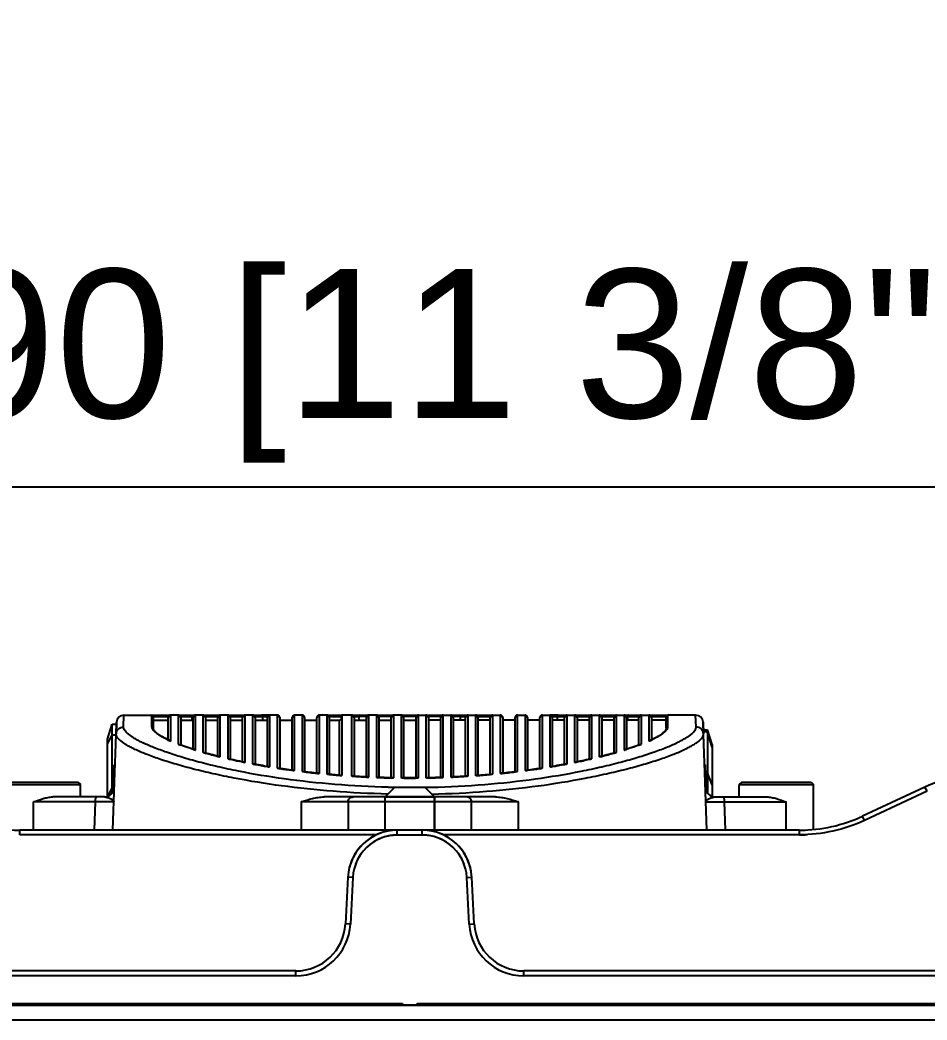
# Model space of a CAD drawing. Header units: millimetres. Extents: x -1070 to 42146, y 1440 to 12921.
# Drawn here: x 5783.1 to 5966.2, y 3995.3 to 4197 of the extents above; entities that cross this region are included whole.
import ezdxf

# ---------------------------------------------------------------- set-up
doc = ezdxf.new("R2010")
doc.units = ezdxf.units.MM
for name, color, linetype in [('06___PRT_ALL_SURFS', 7, 'Continuous'), ('DIM', 4, 'Continuous'), ('DW-PLUS-XIANGTI实线CONTINUOUS', 7, 'Continuous')]:
    doc.layers.add(name, color=color, linetype=linetype)
doc.styles.get("Standard").update_dxf_attribs({"font": 'arial.ttf'})
doc.dimstyles.new('ISO-200', dxfattribs={"dimtxt": 30, "dimasz": 25, "dimexe": 1.25, "dimexo": 5, "dimgap": 5, "dimtad": 1, "dimtoh": 1, "dimdec": 1, "dimdsep": 46, "dimtxsty": 'Standard', "dimcen": 2.5, "dimadec": 0, "dimazin": 0, "dimtfac": 1, "dimtdec": 1, "dimtmove": 0, "dimatfit": 3, "dimfxl": 1, "dimarcsym": 0})

# ---------------------------------------------------------------- blocks, each defined once
blk = doc.blocks.new('*D118')
at = {"layer": 'Defpoints', "color": 0, "transparency": 16777216}
for p in [(6006.76, 4102.83), (5716.76, 4005.8), (6006.76, 4005.8)]:
    blk.add_point(p, dxfattribs=at)
at = {"layer": 'DIM', "color": 0, "lineweight": -2, "transparency": 16777216}
for p, q in [((5716.76, 4010.8), (5716.76, 4104.08)), ((6006.76, 4010.8), (6006.76, 4104.08)), ((5741.76, 4102.83), (5981.76, 4102.83))]:
    blk.add_line(p, q, dxfattribs=at)
at = {"layer": 'DIM', "color": 0, "transparency": 16777216}
for points in [[(5741.76, 4106.99), (5741.76, 4098.66), (5716.76, 4102.83)], [(5981.76, 4106.99), (5981.76, 4098.66), (6006.76, 4102.83)]]:
    blk.add_solid(points, dxfattribs=at)
at = {"layer": 'DIM', "color": 0, "lineweight": -3, "transparency": 16777216, "insert": (5861.76, 4127.25), "char_height": 30, "attachment_point": 5}
blk.add_mtext('290 [11 3/8"]', dxfattribs=at)

msp = doc.modelspace()

# ---------------------------------------------------------------- linework, layer by layer
at = {"color": 7, "linetype": 'Continuous', "lineweight": -3}
for p, q in [((5803.978, 4054.427), (5804.061, 4056.803)), ((5804.061, 4056.803), (5809.707, 4056.803)), ((5809.707, 4056.803), (5813.507, 4056.803)), ((5809.707, 4054.444), (5809.707, 4056.803)), ((5815.007, 4056.803), (5813.507, 4056.803)), ((5813.507, 4051.556), (5813.507, 4056.803)), ((5815.007, 4056.803), (5817.562, 4056.803)), ((5815.007, 4056.803), (5815.007, 4050.942)), ((5817.562, 4056.803), (5818.507, 4056.803)), ((5820.007, 4056.803), (5818.507, 4056.803)), ((5818.507, 4049.742), (5818.507, 4056.803)), ((5820.007, 4056.803), (5822.189, 4056.803)), ((5820.007, 4056.803), (5820.007, 4049.295)), ((5822.189, 4056.803), (5823.507, 4056.803)), ((5825.007, 4056.803), (5823.507, 4056.803)), ((5823.507, 4048.366), (5823.507, 4056.803)), ((5825.007, 4056.803), (5828.507, 4056.803)), ((5825.007, 4056.803), (5825.007, 4048.008)), ((5830.007, 4056.803), (5828.507, 4056.803)), ((5828.507, 4047.253), (5828.507, 4056.803)), ((5830.007, 4056.803), (5831.805, 4056.803)), ((5830.007, 4056.803), (5830.007, 4046.961)), ((5833.507, 4056.803), (5831.805, 4056.803)), ((5831.805, 4056.803), (5833.507, 4056.803)), ((5835.007, 4056.803), (5833.507, 4056.803)), ((5833.507, 4046.343), (5833.507, 4056.803)), ((5835.007, 4056.803), (5835.007, 4046.105)), ((5840.007, 4056.803), (5838.507, 4056.803)), ((5838.507, 4045.606), (5838.507, 4056.803)), ((5840.007, 4056.803), (5840.007, 4045.416)), ((5845.007, 4056.803), (5843.507, 4056.803)), ((5843.507, 4045.026), (5843.507, 4056.803)), ((5845.007, 4056.803), (5848.007, 4056.803)), ((5845.007, 4056.803), (5845.007, 4044.88)), ((5850.007, 4056.803), (5848.007, 4056.803)), ((5848.007, 4056.803), (5848.007, 4056.272)), ((5850.007, 4056.803), (5851.736, 4056.803)), ((5850.007, 4056.803), (5850.007, 4044.489)), ((5851.736, 4056.803), (5852.599, 4056.803)), ((5851.736, 4056.803), (5852.598, 4056.803)), ((5852.598, 4056.803), (5853.507, 4056.803)), ((5852.599, 4056.803), (5853.507, 4056.803)), ((5855.007, 4056.803), (5853.507, 4056.803)), ((5853.507, 4044.299), (5853.507, 4056.803)), ((5855.007, 4056.803), (5858.507, 4056.803)), ((5855.007, 4056.803), (5855.007, 4044.238)), ((5860.007, 4056.803), (5858.507, 4056.803)), ((5858.507, 4044.143), (5858.507, 4056.803)), ((5860.007, 4056.803), (5863.507, 4056.803)), ((5860.007, 4056.803), (5860.007, 4044.123)), ((5863.507, 4056.803), (5865.007, 4056.803)), ((5863.507, 4044.123), (5863.507, 4056.803)), ((5865.007, 4056.803), (5868.507, 4056.803)), ((5865.007, 4056.803), (5865.007, 4044.143)), ((5868.507, 4056.803), (5870.007, 4056.803)), ((5868.507, 4044.238), (5868.507, 4056.803)), ((5870.007, 4056.803), (5870.915, 4056.803)), ((5870.007, 4056.803), (5870.915, 4056.803)), ((5870.007, 4056.803), (5870.007, 4044.299)), ((5870.915, 4056.803), (5871.778, 4056.803)), ((5870.915, 4056.803), (5871.778, 4056.803)), ((5871.778, 4056.803), (5873.507, 4056.803)), ((5873.507, 4056.803), (5875.007, 4056.803)), ((5873.507, 4044.489), (5873.507, 4056.803)), ((5875.007, 4056.803), (5878.507, 4056.803)), ((5875.007, 4056.803), (5875.007, 4044.592)), ((5878.507, 4056.803), (5880.007, 4056.803)), ((5878.507, 4044.88), (5878.507, 4056.803)), ((5880.007, 4056.803), (5880.007, 4045.026)), ((5883.507, 4056.803), (5885.007, 4056.803)), ((5883.507, 4045.416), (5883.507, 4056.803)), ((5885.007, 4056.803), (5885.007, 4045.606)), ((5888.507, 4056.803), (5890.007, 4056.803)), ((5888.507, 4046.105), (5888.507, 4056.803)), ((5890.007, 4056.803), (5891.708, 4056.803)), ((5891.708, 4056.803), (5890.007, 4056.803)), ((5890.007, 4056.803), (5890.007, 4046.343)), ((5891.708, 4056.803), (5893.507, 4056.803)), ((5893.507, 4056.803), (5895.007, 4056.803)), ((5893.507, 4046.961), (5893.507, 4056.803)), ((5895.007, 4056.803), (5898.507, 4056.803)), ((5895.007, 4056.803), (5895.007, 4047.253)), ((5898.507, 4056.803), (5900.007, 4056.803)), ((5898.507, 4048.008), (5898.507, 4056.803)), ((5900.007, 4056.803), (5901.324, 4056.803)), ((5900.007, 4056.803), (5900.007, 4048.366)), ((5901.324, 4056.803), (5903.507, 4056.803)), ((5903.507, 4056.803), (5905.007, 4056.803)), ((5903.507, 4049.295), (5903.507, 4056.803)), ((5905.007, 4056.803), (5905.951, 4056.803)), ((5905.007, 4056.803), (5905.007, 4049.742)), ((5905.951, 4056.803), (5908.507, 4056.803)), ((5908.507, 4056.803), (5910.007, 4056.803)), ((5908.507, 4050.942), (5908.507, 4056.803)), ((5910.007, 4056.803), (5913.807, 4056.803)), ((5910.007, 4056.803), (5910.007, 4051.556)), ((5800.757, 4051.953), (5801.657, 4054.953)), ((5801.657, 4054.953), (5802.548, 4054.953)), ((5801.657, 4052.853), (5801.657, 4054.953)), ((5802.479, 4052.99), (5802.562, 4055.355)), ((5802.562, 4055.355), (5802.481, 4053.038)), ((5810.007, 4055.803), (5810.007, 4056.503)), ((5810.007, 4056.503), (5813.048, 4056.503)), ((5810.007, 4054.146), (5810.007, 4055.803)), ((5810.007, 4055.803), (5813.007, 4055.803)), ((5813.007, 4055.803), (5813.007, 4056.303)), ((5813.007, 4051.818), (5813.007, 4055.803)), ((5815.465, 4056.503), (5817.789, 4056.503)), ((5815.507, 4056.303), (5815.507, 4055.871)), ((5815.507, 4055.871), (5815.507, 4055.803)), ((5815.507, 4055.803), (5815.507, 4050.779)), ((5815.507, 4055.803), (5818.007, 4055.803)), ((5817.789, 4056.503), (5817.789, 4055.803)), ((5817.789, 4056.503), (5818.048, 4056.503)), ((5818.007, 4055.803), (5818.007, 4056.303)), ((5818.007, 4049.919), (5818.007, 4055.803)), ((5820.465, 4056.503), (5823.048, 4056.503)), ((5820.507, 4056.303), (5820.507, 4055.803)), ((5820.507, 4055.803), (5820.507, 4049.172)), ((5820.507, 4055.803), (5823.007, 4055.803)), ((5823.007, 4055.855), (5823.007, 4056.303)), ((5823.007, 4055.803), (5823.007, 4055.855)), ((5823.007, 4048.507), (5823.007, 4055.803)), ((5825.465, 4056.503), (5828.048, 4056.503)), ((5825.507, 4056.303), (5825.507, 4055.857)), ((5825.507, 4055.857), (5825.507, 4055.803)), ((5825.507, 4055.803), (5825.507, 4047.909)), ((5825.507, 4055.803), (5828.007, 4055.803)), ((5828.007, 4055.832), (5828.007, 4056.303)), ((5828.007, 4055.803), (5828.007, 4055.832)), ((5828.007, 4047.37), (5828.007, 4055.803)), ((5830.465, 4056.503), (5832.032, 4056.503)), ((5830.507, 4056.303), (5830.507, 4055.803)), ((5830.507, 4055.803), (5830.507, 4046.881)), ((5830.507, 4055.803), (5833.007, 4055.803)), ((5832.032, 4056.503), (5832.032, 4055.803)), ((5832.032, 4056.503), (5833.048, 4056.503)), ((5833.007, 4055.864), (5833.007, 4056.303)), ((5833.007, 4055.803), (5833.007, 4055.864)), ((5833.007, 4046.439), (5833.007, 4055.803)), ((5835.507, 4056.303), (5835.507, 4055.803)), ((5835.507, 4055.803), (5835.507, 4046.042)), ((5835.507, 4055.803), (5838.007, 4055.803)), ((5838.007, 4055.853), (5838.007, 4056.303)), ((5838.007, 4055.803), (5838.007, 4055.853)), ((5838.007, 4045.685), (5838.007, 4055.803)), ((5840.507, 4056.303), (5840.507, 4055.803)), ((5840.507, 4055.803), (5840.507, 4045.368)), ((5840.507, 4055.803), (5843.007, 4055.803)), ((5843.007, 4055.844), (5843.007, 4056.303)), ((5843.007, 4055.803), (5843.007, 4055.844)), ((5843.007, 4045.089), (5843.007, 4055.803)), ((5845.465, 4056.503), (5848.007, 4056.503)), ((5845.507, 4056.303), (5845.507, 4055.859)), ((5845.507, 4055.859), (5845.507, 4055.803)), ((5845.507, 4055.803), (5845.507, 4044.847)), ((5845.507, 4055.803), (5847.507, 4055.803)), ((5847.507, 4055.803), (5847.507, 4044.679)), ((5848.007, 4056.272), (5848.007, 4044.64)), ((5850.465, 4056.503), (5851.536, 4056.503)), ((5850.507, 4056.303), (5850.507, 4055.847)), ((5850.507, 4055.847), (5850.507, 4055.803)), ((5850.507, 4055.803), (5850.507, 4044.47)), ((5850.507, 4055.803), (5853.007, 4055.803)), ((5851.536, 4055.803), (5851.536, 4056.603)), ((5851.536, 4056.603), (5853.107, 4056.603)), ((5853.007, 4055.834), (5853.007, 4056.303)), ((5853.007, 4055.803), (5853.007, 4055.834)), ((5853.007, 4044.334), (5853.007, 4055.803)), ((5855.407, 4056.603), (5858.107, 4056.603)), ((5855.507, 4056.303), (5855.507, 4055.84)), ((5855.507, 4055.84), (5855.507, 4055.803)), ((5855.507, 4055.803), (5855.507, 4044.232)), ((5855.507, 4055.803), (5858.007, 4055.803)), ((5858.007, 4055.832), (5858.007, 4056.303)), ((5858.007, 4055.803), (5858.007, 4055.832)), ((5858.007, 4044.164), (5858.007, 4055.803)), ((5860.407, 4056.603), (5863.107, 4056.603)), ((5860.507, 4056.303), (5860.507, 4055.837)), ((5860.507, 4055.837), (5860.507, 4055.803)), ((5860.507, 4055.803), (5860.507, 4044.13)), ((5860.507, 4055.803), (5863.007, 4055.803)), ((5863.007, 4055.832), (5863.007, 4056.303)), ((5863.007, 4055.803), (5863.007, 4055.832)), ((5863.007, 4044.13), (5863.007, 4055.803)), ((5865.407, 4056.603), (5868.107, 4056.603)), ((5865.507, 4056.303), (5865.507, 4055.838)), ((5865.507, 4055.838), (5865.507, 4055.803)), ((5865.507, 4055.803), (5865.507, 4044.164)), ((5868.007, 4055.833), (5868.007, 4056.303)), ((5868.007, 4055.803), (5868.007, 4055.833)), ((5868.007, 4044.232), (5868.007, 4055.803)), ((5870.407, 4056.603), (5871.978, 4056.603)), ((5870.507, 4056.303), (5870.507, 4055.843)), ((5870.507, 4055.843), (5870.507, 4055.803)), ((5870.507, 4055.803), (5870.507, 4044.334)), ((5871.978, 4055.803), (5871.978, 4056.603)), ((5871.978, 4056.503), (5873.048, 4056.503)), ((5873.007, 4055.836), (5873.007, 4056.303)), ((5873.007, 4055.803), (5873.007, 4055.836)), ((5873.007, 4044.47), (5873.007, 4055.803)), ((5875.465, 4056.503), (5878.048, 4056.503)), ((5875.507, 4056.303), (5875.507, 4055.852)), ((5875.507, 4055.852), (5875.507, 4055.803)), ((5875.507, 4055.803), (5875.507, 4044.641)), ((5878.007, 4055.841), (5878.007, 4056.303)), ((5878.007, 4055.803), (5878.007, 4055.841)), ((5878.007, 4044.847), (5878.007, 4055.803)), ((5880.507, 4056.303), (5880.507, 4055.866)), ((5880.507, 4055.866), (5880.507, 4055.803)), ((5880.507, 4055.803), (5880.507, 4045.089)), ((5883.007, 4055.848), (5883.007, 4056.303)), ((5883.007, 4055.803), (5883.007, 4055.848)), ((5883.007, 4045.368), (5883.007, 4055.803)), ((5885.507, 4056.303), (5885.507, 4055.803)), ((5885.507, 4055.803), (5885.507, 4045.685)), ((5888.007, 4055.858), (5888.007, 4056.303)), ((5888.007, 4055.803), (5888.007, 4055.858)), ((5888.007, 4046.042), (5888.007, 4055.803)), ((5890.465, 4056.503), (5891.482, 4056.503)), ((5890.507, 4056.303), (5890.507, 4055.803)), ((5890.507, 4055.803), (5890.507, 4046.439)), ((5891.482, 4056.503), (5893.048, 4056.503)), ((5893.007, 4055.803), (5893.007, 4056.303)), ((5893.007, 4046.881), (5893.007, 4055.803)), ((5895.465, 4056.503), (5898.048, 4056.503)), ((5895.507, 4056.303), (5895.507, 4055.834)), ((5895.507, 4055.834), (5895.507, 4055.803)), ((5895.507, 4055.803), (5895.507, 4047.37)), ((5898.007, 4055.842), (5898.007, 4056.303)), ((5898.007, 4055.803), (5898.007, 4055.842)), ((5898.007, 4047.909), (5898.007, 4055.803)), ((5900.465, 4056.503), (5903.048, 4056.503)), ((5900.507, 4056.303), (5900.507, 4055.803)), ((5900.507, 4055.803), (5900.507, 4048.507)), ((5903.007, 4055.87), (5903.007, 4056.303)), ((5903.007, 4055.803), (5903.007, 4055.87)), ((5903.007, 4049.172), (5903.007, 4055.803)), ((5905.465, 4056.503), (5905.725, 4056.503)), ((5905.507, 4056.303), (5905.507, 4055.759)), ((5905.507, 4055.759), (5905.507, 4049.919)), ((5905.725, 4056.503), (5908.048, 4056.503)), ((5908.007, 4055.854), (5908.007, 4056.303)), ((5908.007, 4055.803), (5908.007, 4055.854)), ((5908.007, 4050.779), (5908.007, 4055.803)), ((5910.465, 4056.503), (5913.507, 4056.503)), ((5910.507, 4056.303), (5910.507, 4055.746)), ((5910.507, 4055.746), (5910.507, 4051.818)), ((5800.757, 4050.939), (5801.657, 4052.853)), ((5801.657, 4052.853), (5802.474, 4052.853)), ((5801.657, 4042.147), (5801.657, 4052.853)), ((5801.802, 4033.603), (5802.479, 4052.99)), ((5802.481, 4053.038), (5802.479, 4052.99)), ((5810.007, 4054.145), (5810.007, 4054.146)), ((5913.507, 4054.146), (5913.507, 4054.146)), ((5921.004, 4053.853), (5921.853, 4053.853)), ((5921.017, 4053.491), (5921.853, 4053.491)), ((5921.034, 4052.99), (5921.033, 4053.038)), ((5922.757, 4050.853), (5921.857, 4053.853)), ((5922.757, 4050.333), (5921.857, 4053.333)), ((5921.857, 4053.333), (5921.857, 4045.191)), ((5800.757, 4050.939), (5800.757, 4051.953)), ((5800.757, 4049.303), (5800.757, 4050.939)), ((5922.757, 4050.853), (5922.757, 4050.333)), ((5800.757, 4040.413), (5800.757, 4049.303)), ((5820.134, 4049.259), (5820.007, 4049.295)), ((5903.507, 4049.295), (5903.38, 4049.259)), ((5922.757, 4050.333), (5922.757, 4042.733)), ((5801.906, 4042.303), (5802.063, 4046.803)), ((5802.263, 4046.803), (5802.063, 4046.803)), ((5823.507, 4048.366), (5823.377, 4048.398)), ((5825.125, 4047.981), (5825.007, 4048.008)), ((5828.507, 4047.253), (5828.385, 4047.278)), ((5830.12, 4046.939), (5830.007, 4046.961)), ((5893.507, 4046.961), (5893.393, 4046.939)), ((5895.128, 4047.278), (5895.007, 4047.253)), ((5898.507, 4048.008), (5898.388, 4047.981)), ((5900.136, 4048.398), (5900.007, 4048.366)), ((5921.25, 4046.803), (5921.45, 4046.803)), ((5921.608, 4042.303), (5921.45, 4046.803)), ((5833.507, 4046.343), (5833.391, 4046.362)), ((5835.117, 4046.088), (5835.007, 4046.105)), ((5838.507, 4045.606), (5838.395, 4045.621)), ((5840.115, 4045.403), (5840.007, 4045.416)), ((5843.507, 4045.026), (5843.397, 4045.037)), ((5845.113, 4044.871), (5845.007, 4044.88)), ((5878.507, 4044.88), (5878.4, 4044.871)), ((5880.116, 4045.037), (5880.007, 4045.026)), ((5883.507, 4045.416), (5883.399, 4045.403)), ((5885.119, 4045.621), (5885.007, 4045.606)), ((5888.507, 4046.105), (5888.397, 4046.088)), ((5890.123, 4046.362), (5890.007, 4046.343)), ((5921.857, 4045.191), (5921.507, 4045.191)), ((5922.757, 4042.733), (5921.857, 4045.191)), ((5921.857, 4045.191), (5921.857, 4041.042)), ((5780.257, 4042.803), (5795.257, 4042.803)), ((5780.757, 4043.303), (5785.594, 4043.303)), ((5785.594, 4043.303), (5785.657, 4043.303)), ((5785.657, 4043.303), (5789.857, 4043.303)), ((5789.857, 4043.303), (5789.92, 4043.303)), ((5789.92, 4043.303), (5794.757, 4043.303)), ((5794.757, 4043.303), (5795.257, 4042.803)), ((5795.257, 4040.303), (5795.257, 4042.803)), ((5848.007, 4044.64), (5848.007, 4044.629)), ((5850.112, 4044.483), (5850.007, 4044.489)), ((5853.507, 4044.299), (5853.401, 4044.304)), ((5855.112, 4044.234), (5855.007, 4044.238)), ((5858.507, 4044.143), (5858.401, 4044.145)), ((5860.201, 4044.121), (5860.007, 4044.123)), ((5861.757, 4044.126), (5861.649, 4044.126)), ((5861.757, 4044.126), (5861.757, 4044.115)), ((5863.507, 4044.123), (5863.312, 4044.121)), ((5865.112, 4044.145), (5865.007, 4044.143)), ((5868.507, 4044.238), (5868.402, 4044.234)), ((5870.113, 4044.304), (5870.007, 4044.299)), ((5873.507, 4044.489), (5873.401, 4044.483)), ((5875.114, 4044.6), (5875.007, 4044.592)), ((5922.757, 4042.733), (5922.757, 4040.413)), ((5928.757, 4043.303), (5928.257, 4042.803)), ((5928.257, 4040.303), (5928.257, 4042.803)), ((5928.257, 4042.803), (5943.257, 4042.803)), ((5928.757, 4043.303), (5933.594, 4043.303)), ((5933.594, 4043.303), (5933.657, 4043.303)), ((5933.657, 4043.303), (5937.857, 4043.303)), ((5937.857, 4043.303), (5937.92, 4043.303)), ((5937.92, 4043.303), (5942.757, 4043.303)), ((5942.757, 4043.303), (5943.257, 4042.803)), ((5943.257, 4033.738), (5943.257, 4042.803)), ((5800.859, 4040.451), (5801.657, 4042.147)), ((5801.657, 4042.147), (5802.1, 4042.147)), ((5801.657, 4041.042), (5801.657, 4042.147)), ((5802.106, 4042.303), (5801.906, 4042.303)), ((5858.757, 4042.303), (5856.757, 4040.303)), ((5858.757, 4042.303), (5864.757, 4042.303)), ((5864.757, 4042.303), (5866.757, 4040.303)), ((5921.408, 4042.303), (5921.608, 4042.303)), ((5785.816, 4033.603), (5785.816, 4039.303)), ((5798.292, 4039.303), (5785.816, 4039.303)), ((5798.551, 4040.303), (5789.689, 4040.303)), ((5798.093, 4033.603), (5798.292, 4039.303)), ((5800.105, 4040.303), (5798.551, 4040.303)), ((5839.832, 4039.338), (5839.831, 4033.603)), ((5850.289, 4040.303), (5844.466, 4040.303)), ((5849.292, 4039.303), (5849.3, 4033.603)), ((5874.222, 4039.303), (5849.292, 4039.303)), ((5855.656, 4040.303), (5850.289, 4040.303)), ((5858.168, 4040.303), (5855.656, 4040.303)), ((5865.346, 4040.303), (5858.168, 4040.303)), ((5865.674, 4040.303), (5865.346, 4040.303)), ((5873.225, 4040.303), (5865.674, 4040.303)), ((5879.048, 4040.303), (5873.225, 4040.303)), ((5874.214, 4033.603), (5874.222, 4039.303)), ((5883.682, 4033.603), (5883.681, 4039.338)), ((5923.409, 4040.303), (5924.962, 4040.303)), ((5924.962, 4040.303), (5933.825, 4040.303)), ((5925.221, 4039.303), (5925.42, 4033.603)), ((5925.221, 4039.303), (5937.698, 4039.303)), ((5937.698, 4033.603), (5937.698, 4039.303)), ((5859.235, 4033.603), (5783.069, 4033.603)), ((5783.069, 4032.655), (5783.069, 4033.603)), ((5854.986, 4032.655), (5783.069, 4032.655)), ((5864.279, 4033.603), (5859.235, 4033.603)), ((5859.235, 4032.603), (5859.235, 4033.603)), ((5864.279, 4032.603), (5859.235, 4032.603)), ((5940.444, 4033.603), (5864.279, 4033.603)), ((5864.279, 4032.603), (5864.279, 4033.603)), ((5940.444, 4032.655), (5868.528, 4032.655)), ((5940.444, 4032.655), (5940.444, 4033.603))]:
    msp.add_line(p, q, dxfattribs=at)
for points in [[(5813.007, 4051.818), (5812.839, 4051.897), (5812.477, 4052.076), (5812.149, 4052.247), (5811.853, 4052.41), (5811.581, 4052.568), (5811.332, 4052.722), (5811.108, 4052.871), (5810.903, 4053.018), (5810.718, 4053.161), (5810.553, 4053.302), (5810.408, 4053.44), (5810.284, 4053.575), (5810.181, 4053.706), (5810.102, 4053.83), (5810.047, 4053.947), (5810.016, 4054.055), (5810.007, 4054.145)], [(5813.334, 4051.666), (5813.235, 4051.711), (5813.007, 4051.818)], [(5815.507, 4050.779), (5815.425, 4050.809), (5815.162, 4050.909)], [(5818.007, 4049.919), (5817.782, 4049.991), (5817.362, 4050.128), (5816.952, 4050.265), (5816.554, 4050.402), (5816.166, 4050.538), (5815.79, 4050.674), (5815.507, 4050.779)], [(5818.368, 4049.805), (5818.214, 4049.853), (5818.007, 4049.919)], [(5820.507, 4049.172), (5820.409, 4049.199), (5820.139, 4049.276)], [(5823.007, 4048.507), (5822.806, 4048.557), (5822.392, 4048.664), (5821.983, 4048.77), (5821.581, 4048.877), (5821.184, 4048.984), (5820.793, 4049.091), (5820.507, 4049.172)], [(5823.381, 4048.413), (5823.226, 4048.452), (5823.007, 4048.507)], [(5825.507, 4047.909), (5825.394, 4047.935), (5825.129, 4047.996)], [(5828.007, 4047.37), (5827.813, 4047.409), (5827.401, 4047.495), (5826.992, 4047.582), (5826.586, 4047.669), (5826.185, 4047.757), (5825.787, 4047.846), (5825.507, 4047.909)], [(5828.389, 4047.292), (5828.23, 4047.324), (5828.007, 4047.37)], [(5830.507, 4046.881), (5830.38, 4046.904), (5830.123, 4046.953)], [(5833.007, 4046.439), (5832.815, 4046.472), (5832.403, 4046.542), (5831.993, 4046.613), (5831.586, 4046.685), (5831.181, 4046.757), (5830.779, 4046.831), (5830.507, 4046.881)], [(5833.393, 4046.375), (5833.23, 4046.402), (5833.007, 4046.439)], [(5835.507, 4046.042), (5835.368, 4046.062), (5835.119, 4046.1)], [(5838.007, 4045.685), (5837.814, 4045.711), (5837.402, 4045.768), (5836.991, 4045.825), (5836.583, 4045.883), (5836.176, 4045.942), (5835.771, 4046.002), (5835.507, 4046.042)], [(5838.396, 4045.633), (5838.228, 4045.655), (5838.007, 4045.685)], [(5840.507, 4045.368), (5840.356, 4045.386), (5840.116, 4045.415)], [(5843.007, 4045.089), (5842.812, 4045.109), (5842.399, 4045.153), (5841.988, 4045.198), (5841.578, 4045.244), (5841.17, 4045.29), (5840.762, 4045.338), (5840.507, 4045.368)], [(5843.399, 4045.048), (5843.225, 4045.066), (5843.007, 4045.089)], [(5845.507, 4044.847), (5845.291, 4044.866), (5845.114, 4044.882)], [(5848.007, 4044.64), (5847.778, 4044.658), (5847.42, 4044.686), (5847.064, 4044.714), (5846.708, 4044.743), (5846.353, 4044.773), (5845.998, 4044.803), (5845.645, 4044.834), (5845.507, 4044.847)], [(5850.507, 4044.47), (5850.337, 4044.48), (5850.113, 4044.494)], [(5853.007, 4044.334), (5852.803, 4044.343), (5852.39, 4044.364), (5851.978, 4044.385), (5851.567, 4044.408), (5851.156, 4044.431), (5850.746, 4044.455), (5850.507, 4044.47)], [(5853.401, 4044.315), (5853.216, 4044.324), (5853.007, 4044.334)], [(5855.507, 4044.232), (5855.328, 4044.238), (5855.112, 4044.246)], [(5858.007, 4044.164), (5857.797, 4044.168), (5857.385, 4044.178), (5856.973, 4044.188), (5856.561, 4044.199), (5856.15, 4044.211), (5855.739, 4044.224), (5855.507, 4044.232)], [(5858.402, 4044.156), (5858.209, 4044.16), (5858.007, 4044.164)], [(5860.507, 4044.13), (5860.344, 4044.131), (5860.112, 4044.133)], [(5861.649, 4044.126), (5861.432, 4044.126), (5861.214, 4044.127), (5860.996, 4044.128), (5860.779, 4044.129), (5860.561, 4044.13), (5860.507, 4044.13)]]:
    msp.add_lwpolyline(points, dxfattribs=at)
at = {"color": 1, "lineweight": -3}
msp.add_lwpolyline([(5611.757, 3998.303), (6111.757, 3998.303), (6111.757, 3995.303), (5611.757, 3995.303)], close=True, dxfattribs=at)
at = {"color": 7, "linetype": 'Continuous', "lineweight": -3}
for centre, radius, start, end in [((5804.061, 4055.303), 1.5, 90, 178), ((5804.061, 4055.303), 1.5, 90, 178), ((5804.061, 4055.303), 1.5, 90.00001, 178), ((5804.061, 4055.303), 1.5, 90, 178), ((5809.707, 4056.503), 0.3, 0, 90), ((5813.507, 4056.303), 0.5, 90, 180), ((5815.007, 4056.303), 0.5, 0, 90), ((5818.507, 4056.303), 0.5, 90, 180), ((5820.007, 4056.303), 0.5, 0, 90), ((5823.507, 4056.303), 0.5, 90, 180), ((5825.007, 4056.303), 0.5, 0, 90), ((5828.507, 4056.303), 0.5, 90, 180), ((5830.007, 4056.303), 0.5, 0, 90), ((5833.507, 4056.303), 0.5, 90, 180), ((5835.007, 4056.303), 0.5, 0, 90), ((5838.507, 4056.303), 0.5, 90, 180), ((5840.007, 4056.303), 0.5, 0, 90), ((5843.507, 4056.303), 0.5, 90, 180), ((5845.007, 4056.303), 0.5, 0, 90), ((5850.007, 4056.303), 0.5, 0, 90), ((5851.736, 4056.603), 0.2, 90, 180), ((5853.507, 4056.303), 0.5, 90, 180), ((5855.007, 4056.303), 0.5, 0, 90), ((5858.507, 4056.303), 0.5, 90, 180), ((5860.007, 4056.303), 0.5, 0, 90), ((5863.507, 4056.303), 0.5, 90, 180), ((5865.007, 4056.303), 0.5, 0, 90), ((5868.507, 4056.303), 0.5, 90, 180), ((5870.007, 4056.303), 0.5, 0, 90), ((5871.778, 4056.603), 0.2, 0, 90), ((5873.507, 4056.303), 0.5, 90, 180), ((5875.007, 4056.303), 0.5, 0, 90), ((5878.507, 4056.303), 0.5, 90, 180), ((5880.007, 4056.303), 0.5, 0, 90), ((5883.507, 4056.303), 0.5, 90, 180), ((5885.007, 4056.303), 0.5, 0, 90), ((5888.507, 4056.303), 0.5, 90, 180), ((5890.007, 4056.303), 0.5, 0, 90), ((5893.507, 4056.303), 0.5, 90, 180), ((5895.007, 4056.303), 0.5, 0, 90), ((5898.507, 4056.303), 0.5, 90, 180), ((5900.007, 4056.303), 0.5, 0, 90), ((5903.507, 4056.303), 0.5, 90, 180), ((5905.007, 4056.303), 0.5, 0, 90), ((5908.507, 4056.303), 0.5, 90, 180), ((5910.007, 4056.303), 0.5, 0, 90), ((5847.507, 4056.303), 0.5, 270, 0), ((5823.797, 4075.029), 25.63, 245.09613, 245.8701), ((5824.591, 4076.8), 27.571, 245.8688, 246.29409), ((5814.979, 4050.428), 0.514, 69.12961, 86.85957), ((5830.13, 4090.307), 42.17, 248.9838, 249.19494), ((5830.995, 4092.59), 44.612, 249.1987, 249.68369), ((5892.7, 4092.106), 44.095, 290.31346, 290.80415), ((5908.535, 4050.428), 0.514, 93.14053, 110.87038), ((5893.383, 4090.307), 42.17, 290.80506, 291.0162), ((5898.922, 4076.8), 27.571, 293.70591, 294.13129), ((5899.903, 4074.621), 25.181, 294.12309, 294.91077), ((5838.756, 4115.269), 68.585, 252.38973, 252.70107), ((5839.358, 4117.198), 70.606, 252.70015, 252.8235), ((5820.001, 4048.788), 0.507, 74.1093, 89.31349), ((5843.47, 4131.08), 85.084, 254.08121, 254.34165), ((5846.46, 4141.965), 96.372, 254.3766, 255.91447), ((5877.78, 4139.225), 93.538, 284.06223, 285.6467), ((5880.043, 4131.08), 85.084, 285.65835, 285.91879), ((5903.513, 4048.788), 0.507, 90.6864, 105.89081), ((5884.156, 4117.198), 70.606, 287.1765, 287.29985), ((5884.758, 4115.269), 68.585, 287.29893, 287.61027), ((5848.461, 4149.859), 104.516, 255.90391, 256.11337), ((5851.335, 4161.895), 116.891, 257.04282, 257.23436), ((5853.159, 4170.091), 125.287, 257.24897, 258.4186), ((5854.353, 4175.868), 131.186, 258.4141, 258.58304), ((5856.048, 4184.543), 140.025, 259.32928, 259.49004), ((5857.126, 4190.456), 146.036, 259.49752, 260.49355), ((5866.64, 4189.025), 144.583, 279.50144, 280.50749), ((5867.466, 4184.543), 140.025, 280.50996, 280.67072), ((5869.16, 4175.868), 131.186, 281.41696, 281.5859), ((5870.788, 4168.079), 123.229, 281.57164, 282.7608), ((5872.179, 4161.895), 116.891, 282.76564, 282.95718), ((5875.052, 4149.859), 104.516, 283.88663, 284.09609), ((5857.818, 4194.557), 150.194, 260.49123, 260.63986), ((5858.793, 4200.679), 156.394, 261.29264, 261.43701), ((5859.416, 4204.895), 160.656, 261.44132, 262.34194), ((5859.799, 4207.716), 163.502, 262.34062, 262.47779), ((5860.656, 4214.665), 170.504, 263.08064, 264.05861), ((5860.895, 4216.933), 172.784, 264.05748, 264.18771), ((5861.329, 4221.571), 177.443, 264.75664, 265.69424), ((5862.229, 4221.032), 176.903, 274.30436, 275.24479), ((5862.618, 4216.933), 172.784, 275.81229, 275.94252), ((5862.952, 4213.825), 169.659, 275.93895, 276.92179), ((5863.715, 4207.716), 163.502, 277.52221, 277.65938), ((5864.242, 4203.881), 159.631, 277.65517, 278.56157), ((5864.72, 4200.679), 156.394, 278.56299, 278.70736), ((5865.695, 4194.557), 150.194, 279.36014, 279.50877), ((5861.639, 4226.053), 181.936, 266.36754, 267.2805), ((5861.68, 4226.886), 182.769, 267.28013, 267.40372), ((5861.743, 4228.539), 184.424, 267.93939, 268.83915), ((5861.752, 4228.971), 184.856, 268.83895, 268.9613), ((5861.757, 4229.341), 185.226, 269.51876, 269.99996), ((5861.757, 4229.341), 185.226, 270.00004, 270.48124), ((5861.761, 4228.971), 184.856, 271.0387, 271.16105), ((5861.776, 4228.356), 184.241, 271.1604, 272.06106), ((5861.834, 4226.886), 182.769, 272.59628, 272.71987), ((5861.893, 4225.729), 181.611, 272.71869, 273.63327), ((5862.065, 4223.128), 179.004, 274.1805, 274.30649), ((5800.105, 4042.303), 2, 270.00006, 358.00007), ((5861.751, 4231.474), 189.256, 268.6854, 269.07526), ((5861.762, 4231.474), 189.256, 270.92474, 271.3146), ((5923.409, 4042.303), 2, 182, 269.99996), ((5800.105, 4042.303), 2, 270.00006, 272.66674), ((5800.105, 4042.303), 2, 270.00004, 270.80492), ((5800.105, 4042.303), 2, 270.00005, 270.28639), ((5800.105, 4042.303), 2, 270.28639, 302.00004), ((5800.105, 4042.303), 2, 270.80492, 289.02911), ((5800.105, 4042.303), 2, 272.66674, 289.02914), ((5923.409, 4042.303), 2, 267.33327, 269.99996), ((5923.409, 4042.303), 2, 267.33327, 269.99994), ((5783.069, 4063.603), 30, 267.21053, 270), ((5859.235, 4023.603), 10, 101.59822, 165.40284), ((5859.235, 4023.603), 10, 95.7989, 101.59822), ((5859.235, 4023.603), 10, 90, 95.7989), ((5859.235, 4023.603), 9, 90, 95.89626), ((5864.279, 4023.603), 10, 78.40178, 90), ((5864.279, 4023.603), 9, 72.60215, 90), ((5864.279, 4023.603), 10, 14.59716, 78.40178), ((5940.444, 4063.603), 30, 270, 272.78947), ((5940.449, 4063.953), 31.295, 269.99003, 272.75397), ((5859.235, 4023.603), 9, 107.39785, 159.60407), ((5859.235, 4023.603), 9, 95.89626, 107.39785), ((5864.279, 4023.603), 9, 20.39593, 72.60215), ((5864.279, 4023.603), 10, 8.79833, 14.59716)]:
    msp.add_arc(centre, radius, start, end, dxfattribs=at)
msp.add_ellipse((5911.416, 4053.853), major_axis=(10.431, -0.773), ratio=0.5717849, start_param=0.0423355, end_param=0.0686731, dxfattribs=at)
for points, knots in [([(5817.562, 4056.803), (5817.592, 4056.803), (5817.656, 4056.785), (5817.73, 4056.716), (5817.778, 4056.617), (5817.789, 4056.542), (5817.789, 4056.503)], [0, 0, 0, 0, 0.2170674, 0.4547185, 0.7187643, 1, 1, 1, 1]), ([(5831.805, 4056.803), (5831.835, 4056.803), (5831.898, 4056.785), (5831.973, 4056.716), (5832.021, 4056.617), (5832.032, 4056.542), (5832.032, 4056.503)], [0, 0, 0, 0, 0.2170674, 0.4547185, 0.7187643, 1, 1, 1, 1]), ([(5857.337, 4040.884), (5853.649, 4040.965), (5846.459, 4041.322), (5836.11, 4042.413), (5828.039, 4043.716), (5822.151, 4044.935), (5818.229, 4045.871), (5814.69, 4046.835), (5811.56, 4047.808), (5808.866, 4048.77), (5806.912, 4049.583), (5805.588, 4050.221), (5804.768, 4050.662), (5804.07, 4051.089), (5803.496, 4051.499), (5803.047, 4051.891), (5802.722, 4052.267), (5802.521, 4052.628), (5802.475, 4052.877), (5802.479, 4052.99)], [0, 0, 0, 0, 0.1934797, 0.3773686, 0.5455293, 0.6220365, 0.6926976, 0.7569809, 0.8144032, 0.8645349, 0.9070136, 0.925299, 0.9415845, 0.955866, 0.9681616, 0.9785272, 0.9870851, 0.9940837, 1, 1, 1, 1]), ([(5802.479, 4052.99), (5802.486, 4053.179), (5802.574, 4053.56), (5802.911, 4054.036), (5803.402, 4054.353), (5803.787, 4054.427), (5803.978, 4054.427)], [0, 0, 0, 0, 0.2492068, 0.4988725, 0.7491941, 1, 1, 1, 1]), ([(5857.409, 4042.268), (5853.807, 4042.351), (5846.785, 4042.712), (5836.686, 4043.812), (5828.818, 4045.125), (5823.086, 4046.351), (5819.27, 4047.291), (5815.829, 4048.259), (5812.789, 4049.235), (5810.172, 4050.2), (5808.276, 4051.014), (5806.992, 4051.654), (5806.196, 4052.096), (5805.519, 4052.523), (5804.963, 4052.934), (5804.527, 4053.327), (5804.212, 4053.703), (5804.019, 4054.066), (5803.974, 4054.314), (5803.978, 4054.427)], [0, 0, 0, 0, 0.1936186, 0.3775115, 0.5455284, 0.6219233, 0.6924594, 0.756618, 0.81393, 0.8639804, 0.9064213, 0.9247087, 0.9410129, 0.9553317, 0.9676857, 0.9781333, 0.9867994, 0.9939324, 1, 1, 1, 1]), ([(5809.707, 4054.444), (5809.783, 4054.444), (5809.942, 4054.381), (5810.007, 4054.222), (5810.007, 4054.146)], [0, 0, 0, 0, 0.501228, 1, 1, 1, 1]), ([(5810.13, 4053.593), (5810.064, 4053.664), (5809.86, 4053.906), (5809.707, 4054.22), (5809.707, 4054.444)], [0, 0, 0, 0, 0.3023958, 1, 1, 1, 1]), ([(5813.005, 4051.783), (5812.678, 4051.934), (5812.078, 4052.229), (5811.271, 4052.689), (5810.628, 4053.129), (5810.273, 4053.439), (5810.13, 4053.593)], [0, 0, 0, 0, 0.3161713, 0.5878174, 0.8152704, 1, 1, 1, 1]), ([(5866.104, 4042.268), (5869.707, 4042.351), (5876.728, 4042.712), (5886.827, 4043.812), (5894.695, 4045.125), (5900.428, 4046.351), (5904.243, 4047.291), (5907.684, 4048.259), (5910.724, 4049.235), (5913.341, 4050.2), (5915.237, 4051.014), (5916.521, 4051.654), (5917.317, 4052.096), (5917.994, 4052.523), (5918.551, 4052.934), (5918.986, 4053.327), (5919.301, 4053.703), (5919.495, 4054.066), (5919.539, 4054.314), (5919.535, 4054.427)], [0, 0, 0, 0, 0.1936186, 0.3775115, 0.5455284, 0.6219233, 0.6924594, 0.756618, 0.81393, 0.8639804, 0.9064213, 0.9247087, 0.9410129, 0.9553317, 0.9676857, 0.9781333, 0.9867994, 0.9939324, 1, 1, 1, 1]), ([(5866.176, 4040.884), (5869.864, 4040.965), (5877.055, 4041.322), (5887.403, 4042.413), (5895.474, 4043.716), (5901.362, 4044.935), (5905.285, 4045.871), (5908.824, 4046.835), (5911.953, 4047.808), (5914.648, 4048.77), (5916.602, 4049.583), (5917.925, 4050.221), (5918.746, 4050.662), (5919.443, 4051.089), (5920.017, 4051.499), (5920.467, 4051.891), (5920.791, 4052.267), (5920.992, 4052.628), (5921.038, 4052.877), (5921.034, 4052.99)], [0, 0, 0, 0, 0.1934797, 0.3773686, 0.5455293, 0.6220365, 0.6926976, 0.7569809, 0.8144032, 0.8645349, 0.9070136, 0.925299, 0.9415845, 0.955866, 0.9681616, 0.9785272, 0.9870851, 0.9940837, 1, 1, 1, 1]), ([(5913.383, 4053.593), (5913.24, 4053.439), (5912.885, 4053.129), (5912.243, 4052.689), (5911.436, 4052.229), (5910.835, 4051.934), (5910.509, 4051.783)], [0, 0, 0, 0, 0.1847296, 0.4121826, 0.6838287, 1, 1, 1, 1]), ([(5913.807, 4054.444), (5913.807, 4054.376), (5913.781, 4054.193), (5913.64, 4053.896), (5913.479, 4053.696), (5913.383, 4053.593)], [0, 0, 0, 0, 0.2090321, 0.5654049, 1, 1, 1, 1]), ([(5921.853, 4053.491), (5921.851, 4053.543), (5921.848, 4053.616), (5921.846, 4053.705), (5921.845, 4053.757), (5921.846, 4053.797), (5921.847, 4053.827), (5921.848, 4053.842), (5921.851, 4053.853), (5921.853, 4053.853)], [0, 0, 0, 0, 0.4285395, 0.6001046, 0.7418316, 0.8529413, 0.9328464, 0.9813564, 1, 1, 1, 1]), ([(5813.507, 4051.556), (5813.492, 4051.568), (5813.438, 4051.609), (5813.38, 4051.645), (5813.334, 4051.666)], [0, 0, 0, 0, 0.268143, 1, 1, 1, 1]), ([(5818.006, 4049.898), (5817.784, 4049.969), (5816.946, 4050.24), (5816.114, 4050.528), (5815.505, 4050.753)], [0, 0, 0, 0, 0.2639699, 1, 1, 1, 1]), ([(5908.008, 4050.753), (5907.813, 4050.681), (5906.985, 4050.381), (5906.149, 4050.102), (5905.507, 4049.898)], [0, 0, 0, 0, 0.2359328, 1, 1, 1, 1]), ([(5910.18, 4051.666), (5910.165, 4051.66), (5910.104, 4051.629), (5910.048, 4051.589), (5910.007, 4051.556)], [0, 0, 0, 0, 0.2332535, 1, 1, 1, 1]), ([(5818.507, 4049.742), (5818.495, 4049.748), (5818.451, 4049.773), (5818.404, 4049.794), (5818.368, 4049.805)], [0, 0, 0, 0, 0.2613287, 1, 1, 1, 1]), ([(5905.145, 4049.805), (5905.133, 4049.801), (5905.086, 4049.784), (5905.04, 4049.761), (5905.007, 4049.742)], [0, 0, 0, 0, 0.2398713, 1, 1, 1, 1]), ([(5823.507, 4048.366), (5823.496, 4048.371), (5823.456, 4048.39), (5823.414, 4048.405), (5823.381, 4048.413)], [0, 0, 0, 0, 0.2588552, 1, 1, 1, 1]), ([(5828.507, 4047.253), (5828.497, 4047.258), (5828.459, 4047.273), (5828.419, 4047.285), (5828.389, 4047.292)], [0, 0, 0, 0, 0.2574408, 1, 1, 1, 1]), ([(5895.125, 4047.292), (5895.095, 4047.285), (5895.055, 4047.273), (5895.016, 4047.258), (5895.007, 4047.253)], [0, 0, 0, 0, 0.7425591, 1, 1, 1, 1]), ([(5900.132, 4048.413), (5900.122, 4048.411), (5900.078, 4048.398), (5900.037, 4048.381), (5900.007, 4048.366)], [0, 0, 0, 0, 0.2421992, 1, 1, 1, 1]), ([(5785.816, 4039.303), (5786.442, 4039.54), (5787.39, 4039.888), (5788.688, 4040.219), (5789.357, 4040.303), (5789.689, 4040.303)], [0, 0, 0, 0, 0.5002595, 0.752363, 1, 1, 1, 1]), ([(5798.292, 4039.303), (5798.292, 4039.431), (5798.301, 4039.617), (5798.333, 4039.853), (5798.364, 4040.002), (5798.402, 4040.128), (5798.448, 4040.233), (5798.509, 4040.303), (5798.551, 4040.303)], [0, 0, 0, 0, 0.3579076, 0.520929, 0.6656248, 0.7874229, 0.8833234, 1, 1, 1, 1]), ([(5802.002, 4039.338), (5802.002, 4039.337), (5801.993, 4039.339), (5801.984, 4039.336), (5801.961, 4039.337), (5801.933, 4039.336), (5801.895, 4039.335), (5801.829, 4039.334), (5801.726, 4039.333), (5801.579, 4039.331), (5801.401, 4039.329), (5801.194, 4039.327), (5800.958, 4039.325), (5800.697, 4039.323), (5800.3, 4039.319), (5799.752, 4039.314), (5799.044, 4039.309), (5798.549, 4039.305), (5798.292, 4039.303)], [0, 0, 0, 0, 0.001139, 0.0045316, 0.0101753, 0.0180607, 0.0281739, 0.040499, 0.0716949, 0.1114377, 0.1594597, 0.2154375, 0.2789944, 0.3497038, 0.4270915, 0.5997876, 0.7924662, 1, 1, 1, 1]), ([(5800.105, 4040.303), (5800.225, 4040.303), (5800.468, 4040.264), (5800.815, 4040.161), (5801.141, 4040.037), (5801.431, 4039.904), (5801.671, 4039.768), (5801.853, 4039.632), (5801.974, 4039.493), (5802.004, 4039.385), (5802.002, 4039.338)], [0, 0, 0, 0, 0.1620243, 0.3275491, 0.4867098, 0.6314117, 0.7559675, 0.8573193, 0.9361683, 1, 1, 1, 1]), ([(5839.832, 4039.338), (5840.585, 4039.571), (5841.72, 4039.915), (5843.273, 4040.23), (5844.068, 4040.303), (5844.466, 4040.303)], [0, 0, 0, 0, 0.4977873, 0.7484534, 1, 1, 1, 1]), ([(5849.292, 4039.303), (5849.191, 4039.307), (5848.893, 4039.309), (5848.307, 4039.315), (5847.447, 4039.319), (5845.807, 4039.326), (5843.24, 4039.333), (5841.047, 4039.337), (5839.832, 4039.338)], [0, 0, 0, 0, 0.0320308, 0.0943958, 0.1858816, 0.304706, 0.6146095, 1, 1, 1, 1]), ([(5849.292, 4039.303), (5849.292, 4039.433), (5849.343, 4039.696), (5849.565, 4040.028), (5849.897, 4040.251), (5850.159, 4040.303), (5850.289, 4040.303)], [0, 0, 0, 0, 0.2503216, 0.5004567, 0.7503244, 1, 1, 1, 1]), ([(5874.222, 4039.303), (5874.222, 4039.433), (5874.17, 4039.696), (5873.948, 4040.028), (5873.617, 4040.251), (5873.354, 4040.303), (5873.225, 4040.303)], [0, 0, 0, 0, 0.2503216, 0.5004567, 0.7503244, 1, 1, 1, 1]), ([(5883.681, 4039.338), (5882.466, 4039.337), (5880.274, 4039.333), (5877.707, 4039.326), (5876.066, 4039.319), (5875.206, 4039.315), (5874.62, 4039.309), (5874.323, 4039.307), (5874.222, 4039.303)], [0, 0, 0, 0, 0.3853901, 0.6952931, 0.8141174, 0.9056033, 0.9679685, 1, 1, 1, 1]), ([(5879.048, 4040.303), (5879.446, 4040.303), (5880.241, 4040.23), (5881.793, 4039.915), (5882.928, 4039.571), (5883.681, 4039.338)], [0, 0, 0, 0, 0.2515466, 0.5022127, 1, 1, 1, 1]), ([(5921.511, 4039.338), (5921.509, 4039.385), (5921.539, 4039.493), (5921.66, 4039.632), (5921.842, 4039.768), (5922.083, 4039.904), (5922.372, 4040.037), (5922.699, 4040.161), (5923.045, 4040.264), (5923.288, 4040.303), (5923.409, 4040.303)], [0, 0, 0, 0, 0.0638318, 0.142681, 0.2440326, 0.3685885, 0.5132906, 0.6724506, 0.8379753, 1, 1, 1, 1]), ([(5921.511, 4039.338), (5921.511, 4039.337), (5921.52, 4039.339), (5921.529, 4039.336), (5921.552, 4039.337), (5921.581, 4039.336), (5921.618, 4039.335), (5921.685, 4039.334), (5921.788, 4039.333), (5921.935, 4039.331), (5922.112, 4039.329), (5922.32, 4039.327), (5922.555, 4039.325), (5922.817, 4039.323), (5923.213, 4039.319), (5923.761, 4039.314), (5924.47, 4039.309), (5924.965, 4039.305), (5925.221, 4039.303)], [0, 0, 0, 0, 0.0011391, 0.0045316, 0.0101753, 0.0180607, 0.028174, 0.0404991, 0.071695, 0.1114379, 0.1594599, 0.2154378, 0.2789948, 0.3497043, 0.4270921, 0.5997884, 0.7924672, 1, 1, 1, 1]), ([(5924.962, 4040.303), (5925.004, 4040.303), (5925.065, 4040.233), (5925.111, 4040.128), (5925.15, 4040.002), (5925.18, 4039.853), (5925.212, 4039.617), (5925.221, 4039.431), (5925.221, 4039.303)], [0, 0, 0, 0, 0.1166766, 0.2125771, 0.3343752, 0.479071, 0.6420924, 1, 1, 1, 1]), ([(5933.825, 4040.303), (5934.156, 4040.303), (5934.825, 4040.219), (5936.124, 4039.888), (5937.071, 4039.54), (5937.698, 4039.303)], [0, 0, 0, 0, 0.2476392, 0.499745, 1, 1, 1, 1])]:
    msp.add_open_spline(points, degree=3, knots=knots, dxfattribs=at)
for points in [[(5825.129, 4047.996), (5825.089, 4048.005), (5825.048, 4048.009), (5825.007, 4048.008)], [(5830.123, 4046.953), (5830.085, 4046.96), (5830.046, 4046.963), (5830.007, 4046.961)], [(5893.507, 4046.961), (5893.468, 4046.963), (5893.429, 4046.96), (5893.39, 4046.953)], [(5898.507, 4048.008), (5898.466, 4048.009), (5898.424, 4048.005), (5898.384, 4047.996)], [(5833.507, 4046.343), (5833.47, 4046.357), (5833.432, 4046.369), (5833.393, 4046.375)], [(5835.119, 4046.1), (5835.082, 4046.106), (5835.044, 4046.107), (5835.007, 4046.105)], [(5838.507, 4045.606), (5838.471, 4045.619), (5838.434, 4045.628), (5838.396, 4045.633)], [(5840.116, 4045.415), (5840.08, 4045.419), (5840.043, 4045.419), (5840.007, 4045.416)], [(5843.507, 4045.026), (5843.472, 4045.037), (5843.435, 4045.045), (5843.399, 4045.048)], [(5845.114, 4044.882), (5845.079, 4044.885), (5845.042, 4044.885), (5845.007, 4044.88)], [(5878.507, 4044.88), (5878.471, 4044.885), (5878.435, 4044.885), (5878.399, 4044.882)], [(5880.115, 4045.048), (5880.078, 4045.045), (5880.042, 4045.037), (5880.007, 4045.026)], [(5883.507, 4045.416), (5883.47, 4045.419), (5883.433, 4045.419), (5883.397, 4045.415)], [(5885.117, 4045.633), (5885.08, 4045.628), (5885.042, 4045.619), (5885.007, 4045.606)], [(5888.507, 4046.105), (5888.469, 4046.107), (5888.431, 4046.106), (5888.394, 4046.1)], [(5890.12, 4046.375), (5890.081, 4046.369), (5890.043, 4046.357), (5890.007, 4046.343)], [(5850.113, 4044.494), (5850.078, 4044.496), (5850.042, 4044.495), (5850.007, 4044.489)], [(5853.507, 4044.299), (5853.472, 4044.308), (5853.437, 4044.314), (5853.401, 4044.315)], [(5855.112, 4044.246), (5855.077, 4044.247), (5855.041, 4044.244), (5855.007, 4044.238)], [(5858.507, 4044.143), (5858.472, 4044.151), (5858.437, 4044.156), (5858.402, 4044.156)], [(5860.112, 4044.133), (5860.077, 4044.134), (5860.041, 4044.13), (5860.007, 4044.123)], [(5863.507, 4044.123), (5863.472, 4044.13), (5863.437, 4044.134), (5863.402, 4044.133)], [(5865.112, 4044.156), (5865.077, 4044.156), (5865.041, 4044.151), (5865.007, 4044.143)], [(5868.507, 4044.238), (5868.472, 4044.244), (5868.437, 4044.247), (5868.401, 4044.246)], [(5870.112, 4044.315), (5870.077, 4044.314), (5870.041, 4044.308), (5870.007, 4044.299)], [(5873.507, 4044.489), (5873.472, 4044.495), (5873.436, 4044.496), (5873.4, 4044.494)], [(5875.113, 4044.611), (5875.077, 4044.609), (5875.041, 4044.602), (5875.007, 4044.592)]]:
    msp.add_open_spline(points, degree=3, dxfattribs=at)
at = {"layer": '06___PRT_ALL_SURFS', "color": 7, "linetype": 'Continuous', "lineweight": -3}
for p, q in [((5919.453, 4056.803), (5913.807, 4056.803)), ((5913.807, 4054.444), (5913.807, 4056.803)), ((5919.535, 4054.427), (5919.453, 4056.803)), ((5868.007, 4055.803), (5865.507, 4055.803)), ((5873.007, 4055.803), (5870.507, 4055.803)), ((5878.007, 4055.803), (5875.507, 4055.803)), ((5883.007, 4055.803), (5880.507, 4055.803)), ((5888.007, 4055.803), (5885.507, 4055.803)), ((5893.007, 4055.803), (5890.507, 4055.803)), ((5891.482, 4056.503), (5891.482, 4055.803)), ((5898.007, 4055.803), (5895.507, 4055.803)), ((5903.007, 4055.803), (5900.507, 4055.803)), ((5908.007, 4055.803), (5905.507, 4055.803)), ((5905.725, 4056.503), (5905.725, 4055.803)), ((5913.507, 4055.803), (5910.507, 4055.803)), ((5913.507, 4055.803), (5913.507, 4056.503)), ((5913.507, 4054.146), (5913.507, 4055.803)), ((5921.034, 4052.99), (5920.952, 4055.355)), ((5920.952, 4055.355), (5921.033, 4053.038)), ((5921.711, 4033.603), (5921.034, 4052.99)), ((5861.864, 4044.126), (5861.757, 4044.126))]:
    msp.add_line(p, q, dxfattribs=at)
for points in [[(5913.507, 4054.146), (5913.5, 4054.07), (5913.478, 4053.981), (5913.439, 4053.884), (5913.382, 4053.781), (5913.308, 4053.672), (5913.217, 4053.559), (5913.11, 4053.444), (5912.988, 4053.327), (5912.851, 4053.207), (5912.699, 4053.085), (5912.533, 4052.961), (5912.352, 4052.834), (5912.155, 4052.705), (5911.942, 4052.574), (5911.71, 4052.438), (5911.459, 4052.298), (5911.188, 4052.154), (5910.893, 4052.004), (5910.571, 4051.848), (5910.507, 4051.818)], [(5908.007, 4050.779), (5907.724, 4050.674), (5907.347, 4050.538), (5906.96, 4050.402), (5906.561, 4050.265), (5906.152, 4050.128), (5905.731, 4049.991), (5905.507, 4049.919)], [(5908.352, 4050.909), (5908.089, 4050.809), (5908.007, 4050.779)], [(5910.507, 4051.818), (5910.222, 4051.686), (5910.18, 4051.666)], [(5903.007, 4049.172), (5902.72, 4049.091), (5902.329, 4048.984), (5901.933, 4048.877), (5901.53, 4048.77), (5901.122, 4048.664), (5900.707, 4048.557), (5900.507, 4048.507)], [(5903.374, 4049.276), (5903.105, 4049.199), (5903.007, 4049.172)], [(5905.507, 4049.919), (5905.3, 4049.853), (5905.145, 4049.805)], [(5893.007, 4046.881), (5892.734, 4046.831), (5892.332, 4046.757), (5891.928, 4046.685), (5891.521, 4046.613), (5891.111, 4046.542), (5890.699, 4046.472), (5890.507, 4046.439)], [(5893.39, 4046.953), (5893.133, 4046.904), (5893.007, 4046.881)], [(5895.507, 4047.37), (5895.284, 4047.324), (5895.125, 4047.292)], [(5898.007, 4047.909), (5897.726, 4047.846), (5897.329, 4047.757), (5896.927, 4047.669), (5896.522, 4047.582), (5896.113, 4047.495), (5895.7, 4047.409), (5895.507, 4047.37)], [(5898.384, 4047.996), (5898.12, 4047.935), (5898.007, 4047.909)], [(5900.507, 4048.507), (5900.287, 4048.452), (5900.132, 4048.413)], [(5878.007, 4044.847), (5877.759, 4044.825), (5877.35, 4044.789), (5876.941, 4044.754), (5876.53, 4044.72), (5876.118, 4044.688), (5875.706, 4044.656), (5875.507, 4044.641)], [(5878.399, 4044.882), (5878.167, 4044.861), (5878.007, 4044.847)], [(5880.507, 4045.089), (5880.288, 4045.066), (5880.115, 4045.048)], [(5883.007, 4045.368), (5882.751, 4045.338), (5882.344, 4045.29), (5881.935, 4045.244), (5881.525, 4045.198), (5881.114, 4045.153), (5880.702, 4045.109), (5880.507, 4045.089)], [(5883.397, 4045.415), (5883.157, 4045.386), (5883.007, 4045.368)], [(5885.507, 4045.685), (5885.285, 4045.655), (5885.117, 4045.633)], [(5888.007, 4046.042), (5887.743, 4046.002), (5887.338, 4045.942), (5886.931, 4045.883), (5886.522, 4045.825), (5886.112, 4045.768), (5885.699, 4045.711), (5885.507, 4045.685)], [(5888.394, 4046.1), (5888.146, 4046.062), (5888.007, 4046.042)], [(5890.507, 4046.439), (5890.284, 4046.402), (5890.12, 4046.375)], [(5863.007, 4044.13), (5862.952, 4044.13), (5862.735, 4044.129), (5862.517, 4044.128), (5862.299, 4044.127), (5862.082, 4044.126), (5861.864, 4044.126)], [(5863.402, 4044.133), (5863.17, 4044.131), (5863.007, 4044.13)], [(5865.507, 4044.164), (5865.304, 4044.16), (5865.112, 4044.156)], [(5868.007, 4044.232), (5867.775, 4044.224), (5867.363, 4044.211), (5866.952, 4044.199), (5866.54, 4044.188), (5866.128, 4044.178), (5865.716, 4044.168), (5865.507, 4044.164)], [(5868.401, 4044.246), (5868.185, 4044.238), (5868.007, 4044.232)], [(5870.507, 4044.334), (5870.298, 4044.324), (5870.112, 4044.315)], [(5873.007, 4044.47), (5872.767, 4044.455), (5872.357, 4044.431), (5871.946, 4044.408), (5871.535, 4044.385), (5871.123, 4044.364), (5870.711, 4044.343), (5870.507, 4044.334)], [(5873.4, 4044.494), (5873.177, 4044.48), (5873.007, 4044.47)], [(5875.507, 4044.641), (5875.293, 4044.624), (5875.113, 4044.611)]]:
    msp.add_lwpolyline(points, dxfattribs=at)
for centre, radius, start, end in [((5913.807, 4056.503), 0.3, 90, 180), ((5919.453, 4055.303), 1.5, 2, 90), ((5919.453, 4055.303), 1.5, 2, 90), ((5919.453, 4055.303), 1.5, 2, 89.99999), ((5919.453, 4055.303), 1.5, 2, 90)]:
    msp.add_arc(centre, radius, start, end, dxfattribs=at)
for points, knots in [([(5891.708, 4056.803), (5891.678, 4056.803), (5891.615, 4056.785), (5891.541, 4056.716), (5891.493, 4056.617), (5891.482, 4056.542), (5891.482, 4056.503)], [0, 0, 0, 0, 0.2170674, 0.4547185, 0.7187643, 1, 1, 1, 1]), ([(5905.951, 4056.803), (5905.921, 4056.803), (5905.858, 4056.785), (5905.784, 4056.716), (5905.736, 4056.617), (5905.725, 4056.542), (5905.725, 4056.503)], [0, 0, 0, 0, 0.2170674, 0.4547185, 0.7187643, 1, 1, 1, 1]), ([(5913.807, 4054.444), (5913.73, 4054.444), (5913.571, 4054.381), (5913.507, 4054.222), (5913.507, 4054.146)], [0, 0, 0, 0, 0.501228, 1, 1, 1, 1]), ([(5921.034, 4052.99), (5921.028, 4053.179), (5920.94, 4053.56), (5920.603, 4054.036), (5920.111, 4054.353), (5919.726, 4054.427), (5919.535, 4054.427)], [0, 0, 0, 0, 0.2492068, 0.4988725, 0.7491941, 1, 1, 1, 1])]:
    msp.add_open_spline(points, degree=3, knots=knots, dxfattribs=at)
at = {"layer": 'DW-PLUS-XIANGTI实线CONTINUOUS', "color": 7, "lineweight": -3}
for p, q in [((5858.757, 4042.303), (5856.757, 4040.303)), ((5858.757, 4042.303), (5864.757, 4042.303)), ((5864.757, 4042.303), (5866.757, 4040.303)), ((5965.729, 4042.292), (5953.123, 4036.414)), ((5966.152, 4041.438), (5953.545, 4035.56)), ((5966.152, 4041.438), (5965.729, 4042.292)), ((5856.757, 4040.303), (5866.757, 4040.303)), ((5856.757, 4033.603), (5856.757, 4040.303)), ((5856.757, 4033.603), (5856.757, 4040.303)), ((5866.757, 4040.303), (5866.757, 4033.603)), ((5866.757, 4033.603), (5866.757, 4040.303)), ((5953.545, 4035.56), (5953.123, 4036.414)), ((5940.444, 4033.603), (5783.069, 4033.603)), ((5783.069, 4032.655), (5783.069, 4033.603)), ((5854.986, 4032.655), (5783.069, 4032.655)), ((5859.235, 4032.603), (5859.235, 4033.603)), ((5864.279, 4032.603), (5859.235, 4032.603)), ((5864.279, 4032.603), (5864.279, 4033.603)), ((5940.444, 4032.655), (5868.528, 4032.655)), ((5940.444, 4032.655), (5940.444, 4033.603)), ((5849.248, 4024.126), (5848.753, 4014.68)), ((5850.247, 4024.074), (5849.248, 4024.126)), ((5850.247, 4024.074), (5849.752, 4014.627)), ((5873.266, 4024.074), (5874.265, 4024.126)), ((5873.761, 4014.627), (5873.266, 4024.074)), ((5874.76, 4014.68), (5874.265, 4024.126)), ((5849.752, 4014.627), (5848.753, 4014.68)), ((5873.761, 4014.627), (5874.76, 4014.68)), ((5838.767, 4005.203), (5727.757, 4005.203)), ((5838.767, 4004.203), (5838.767, 4005.203)), ((5995.757, 4005.203), (5884.746, 4005.203)), ((5884.746, 4004.203), (5884.746, 4005.203)), ((5838.767, 4004.203), (5726.808, 4004.203)), ((5996.706, 4004.203), (5884.746, 4004.203)), ((5737.257, 3998.603), (5860.257, 3998.603)), ((5817.788, 3998.303), (5817.788, 3998.603)), ((5817.788, 3998.303), (5819.788, 3998.303)), ((5818.257, 3998.303), (5818.257, 3998.603)), ((5819.319, 3998.303), (5819.319, 3998.603)), ((5819.788, 3998.303), (5819.788, 3998.603)), ((5844.757, 3998.303), (5844.757, 3998.603)), ((5844.757, 3998.303), (5846.757, 3998.303)), ((5845.225, 3998.303), (5845.225, 3998.603)), ((5846.288, 3998.303), (5846.288, 3998.603)), ((5846.757, 3998.303), (5846.757, 3998.603)), ((5859.757, 3998.603), (5859.757, 3998.303)), ((5863.757, 3998.303), (5859.757, 3998.303)), ((5860.257, 3998.603), (5860.257, 3998.303)), ((5863.257, 3998.603), (5986.257, 3998.603)), ((5863.257, 3998.303), (5863.257, 3998.603)), ((5863.757, 3998.303), (5863.757, 3998.603)), ((5876.757, 3998.603), (5876.757, 3998.303)), ((5878.757, 3998.303), (5876.757, 3998.303)), ((5877.225, 3998.603), (5877.225, 3998.303)), ((5878.288, 3998.303), (5878.288, 3998.603)), ((5878.757, 3998.303), (5878.757, 3998.603)), ((5903.725, 3998.303), (5903.725, 3998.603)), ((5905.725, 3998.303), (5903.725, 3998.303)), ((5904.194, 3998.303), (5904.194, 3998.603)), ((5905.257, 3998.303), (5905.257, 3998.603)), ((5905.725, 3998.303), (5905.725, 3998.603)), ((5952.554, 3998.303), (5952.554, 3998.603)), ((5954.554, 3998.303), (5952.554, 3998.303)), ((5953.022, 3998.303), (5953.022, 3998.603)), ((5954.085, 3998.303), (5954.085, 3998.603)), ((5954.554, 3998.303), (5954.554, 3998.603))]:
    msp.add_line(p, q, dxfattribs=at)
for centre, radius, start, end in [((5978.408, 4015.103), 30, 90, 115), ((5783.069, 4063.603), 30, 245, 270), ((5940.444, 4063.603), 30, 270, 295), ((5859.235, 4023.603), 10, 90, 177), ((5859.235, 4023.603), 9, 90, 177), ((5864.279, 4023.603), 10, 3, 90), ((5864.279, 4023.603), 9, 3, 90), ((5838.767, 4015.203), 10, 270, 357), ((5838.767, 4015.203), 11, 270, 357), ((5884.746, 4015.203), 11, 183, 270), ((5884.746, 4015.203), 10, 183, 270)]:
    msp.add_arc(centre, radius, start, end, dxfattribs=at)
msp.add_open_spline([(5953.544, 4035.562), (5949.49, 4033.672), (5944.917, 4032.657), (5940.444, 4032.657)], degree=3, dxfattribs=at)

# ---------------------------------------------------------------- dimensions: what is measured, and where the dimension line sits
at = {"layer": 'DIM', "color": 7, "lineweight": -3}
dim = msp.add_linear_dim(base=(6006.757, 4102.825), p1=(5716.757, 4005.803), p2=(6006.757, 4005.803), dimstyle='ISO-200', dxfattribs=at)
dim.commit()
dim.dimension.update_dxf_attribs({"geometry": '*D118', "text_midpoint": (5861.757, 4127.246)})

doc.saveas('drawing.dxf')
